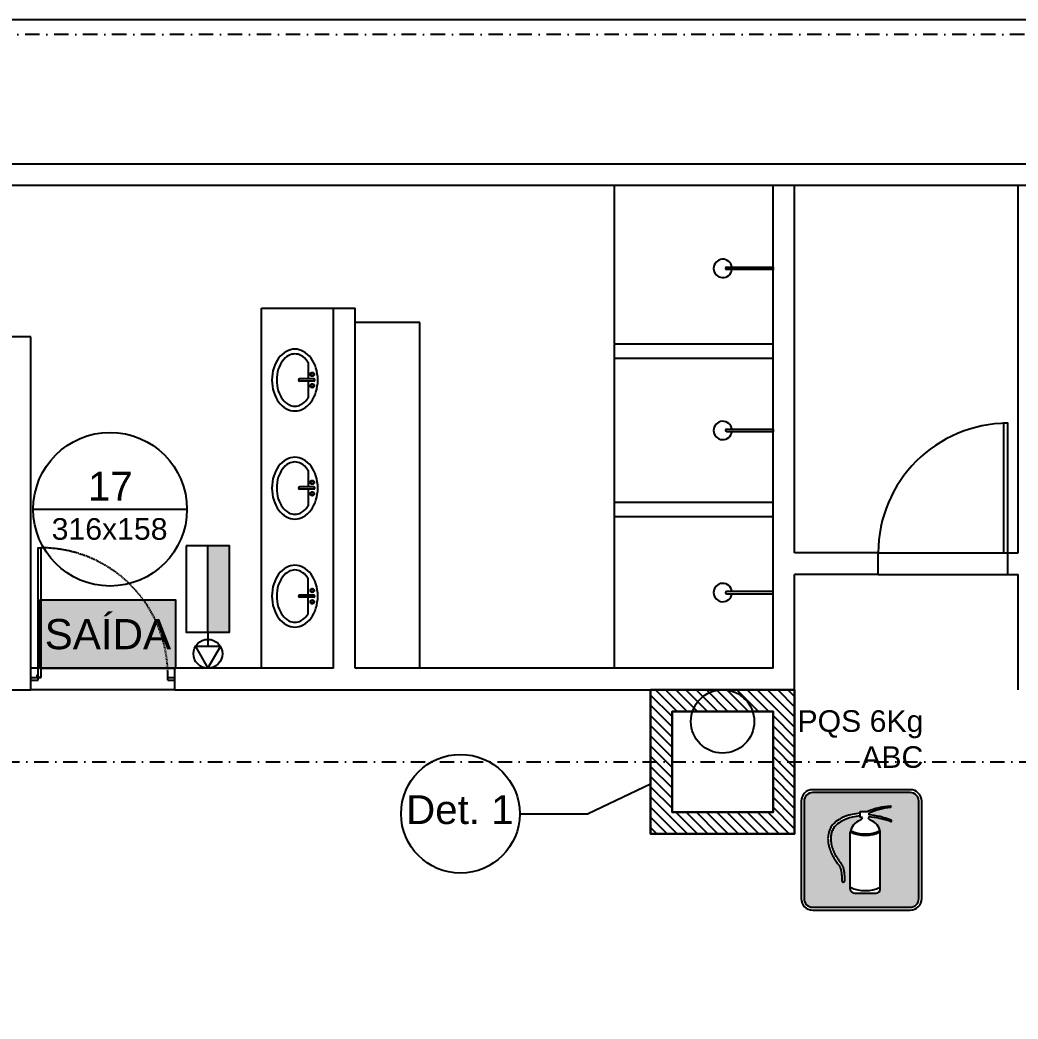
# Model space of a CAD drawing. Header units: centimetres. Extents: x -1927 to 15906, y 300 to 5931.
# Drawn here: x 9155 to 9848, y 4053 to 4746 of the extents above; entities that cross this region are included whole.
import ezdxf
from ezdxf.enums import TextEntityAlignment as Align

# ---------------------------------------------------------------- set-up
doc = ezdxf.new("R2010")
doc.units = ezdxf.units.CM
doc.header["$LTSCALE"] = 10
for name, pattern in [('DASHDOTX2', [2, 1, -0.5, 0, -0.5]), ('HIDDEN', [9.525, 6.35, -3.175]), ('HIDDEN2', [0.1875, 0.125, -0.0625])]:
    doc.linetypes.add(name, pattern=pattern)
for name, color, linetype in [('_TERREO', 7, 'Continuous'), ('A-03_ILU', 3, 'Continuous'), ('AQ-ALV', 251, 'Continuous'), ('ARQ_ALVENARIA', 1, 'Continuous'), ('ARQ_PISO', 7, 'Continuous'), ('ARQ_REBOCO', 4, 'Continuous'), ('BL-SAN-01', 1, 'Continuous'), ('ESQUADRIA', 2, 'Continuous'), ('INCENDIO', 5, 'FENCELINE2'), ('PISOS', 8, 'Continuous'), ('PROJ', 9, 'HIDDEN'), ('PROJ COBERTA', 8, 'DASHDOTX2'), ('s-251', 250, 'Continuous'), ('t20_ILU', 1, 'Continuous'), ('TIPO_A-03_ILU', 3, 'Continuous'), ('TIPO_t20_ILU', 1, 'Continuous'), ('TIPO_t20INC', 1, 'Continuous')]:
    doc.layers.add(name, color=color, linetype=linetype)
doc.layers.add('HAT', color=8, linetype='Continuous', lineweight=15)
doc.styles.add('T15', font='arial.ttf', dxfattribs={"height": 0.15})
doc.styles.add('T20', font='arial.ttf', dxfattribs={"height": 0.2})
doc.linetypes.add('FENCELINE2', pattern='A,6.35,-2.54,[132,ltypeshp.shx,S=2.54,R=0,X=-2.54,Y=0],-2.54,25.4', length=36.83)

# ---------------------------------------------------------------- blocks, each defined once
blk = doc.blocks.new('A$C546B36FD')
h = blk.add_hatch()
h.set_pattern_fill('_USER', color=250, scale=5, angle=45, style=0, pattern_type=0)
h.set_pattern_definition([(135, (35.575, -31.72434), (0.03535534, 0.03535534), [])])
h.paths.add_polyline_path([(0, 1), (0, 0), (1, 0), (1, 1)])
h.paths.add_polyline_path([(0.15, 0.85), (0.15, 0.15), (0.85, 0.15), (0.85, 0.85)], flags=16)
at = {"color": 2, "linetype": 'Continuous'}
for points in [[(0, 0), (1, 0), (1, 1), (0, 1)], [(0.15, 0.15), (0.85, 0.15), (0.85, 0.85), (0.15, 0.85)]]:
    blk.add_lwpolyline(points, close=True, dxfattribs=at)
blk = doc.blocks.new('A$C4FD14C5E')
at = {"layer": 'AQ-ALV'}
h = blk.add_hatch(color=10, dxfattribs=at)
h.paths.add_polyline_path([(0.014, 0.5313, -0.414214), (0.0559, 0.5732), (0.5313, 0.5732, -0.414214), (0.5732, 0.5313), (0.5732, 0.0559, -0.414214), (0.5313, 0.014), (0.0559, 0.014, -0.414214), (0.014, 0.0559)])
h.paths.add_polyline_path([(0.435, 0.432, 0.066102), (0.3296, 0.4548), (0.3296, 0.4514), (0.3261, 0.4514, 0.255211), (0.3386, 0.437, -0.26601), (0.3853, 0.3809), (0.3853, 0.1024, -0.414214), (0.3654, 0.0825), (0.2593, 0.0825, -0.414214), (0.2394, 0.1024), (0.2394, 0.3809, -0.26601), (0.2862, 0.437, 0.255211), (0.2987, 0.4514), (0.287, 0.4514), (0.287, 0.4592), (0.2678, 0.457), (0.2507, 0.4538), (0.2356, 0.45), (0.2223, 0.4457), (0.2107, 0.4409), (0.2005, 0.4359), (0.1918, 0.4308), (0.1842, 0.4258), (0.1776, 0.4209), (0.1719, 0.4162), (0.1671, 0.4116), (0.163, 0.407), (0.1595, 0.4024), (0.1566, 0.3979), (0.154, 0.3932), (0.1518, 0.3884), (0.1498, 0.3834), (0.1481, 0.3782), (0.1467, 0.3728), (0.1455, 0.3673), (0.1446, 0.3616), (0.144, 0.3557), (0.1438, 0.3496), (0.1439, 0.3433), (0.1444, 0.3368), (0.1452, 0.3302), (0.1463, 0.3235), (0.1478, 0.3168), (0.1495, 0.3101), (0.1515, 0.3035), (0.1537, 0.297), (0.1562, 0.2906), (0.1588, 0.2845), (0.1616, 0.2786), (0.1645, 0.2729), (0.1674, 0.2675), (0.1705, 0.2623), (0.1735, 0.2572), (0.1766, 0.2525), (0.1796, 0.2479), (0.1825, 0.2436), (0.1854, 0.2394), (0.1881, 0.2355), (0.1907, 0.2317), (0.1932, 0.228), (0.1954, 0.2245), (0.1975, 0.2211), (0.1994, 0.2178), (0.2011, 0.2146), (0.2026, 0.2114), (0.2039, 0.2081), (0.205, 0.2047), (0.206, 0.2012), (0.2069, 0.1974), (0.2077, 0.1933), (0.2084, 0.1889), (0.209, 0.1841), (0.2096, 0.179), (0.2101, 0.1735), (0.2105, 0.1678), (0.2109, 0.1619), (0.2111, 0.1558), (0.2113, 0.1497), (0.2113, 0.1434, -1), (0.1981, 0.1433), (0.198, 0.1494), (0.1979, 0.1554), (0.1976, 0.1612), (0.1973, 0.1669), (0.1969, 0.1724), (0.1964, 0.1776), (0.1958, 0.1825), (0.1952, 0.187), (0.1946, 0.1911), (0.1939, 0.1947), (0.1932, 0.1979), (0.1923, 0.2008), (0.1914, 0.2035), (0.1904, 0.2062), (0.1892, 0.2088), (0.1878, 0.2115), (0.1861, 0.2143), (0.1842, 0.2174), (0.1821, 0.2207), (0.1797, 0.2242), (0.1772, 0.2279), (0.1744, 0.2319), (0.1716, 0.2361), (0.1686, 0.2405), (0.1655, 0.2452), (0.1623, 0.2502), (0.1591, 0.2555), (0.1559, 0.261), (0.1527, 0.2667), (0.1497, 0.2728), (0.1467, 0.2791), (0.1439, 0.2856), (0.1413, 0.2924), (0.1389, 0.2994), (0.1368, 0.3065), (0.1349, 0.3137), (0.1333, 0.321), (0.1321, 0.3282), (0.1312, 0.3355), (0.1306, 0.3427), (0.1305, 0.3497), (0.1308, 0.3566), (0.1314, 0.3632), (0.1324, 0.3697), (0.1338, 0.376), (0.1354, 0.3821), (0.1374, 0.3879), (0.1396, 0.3936), (0.1422, 0.3991), (0.1451, 0.4046), (0.1487, 0.4101), (0.1528, 0.4155), (0.1576, 0.4208), (0.1631, 0.4261), (0.1694, 0.4313), (0.1765, 0.4366), (0.1848, 0.4421), (0.1943, 0.4476), (0.2052, 0.453), (0.2177, 0.4581), (0.2319, 0.4628), (0.2479, 0.4668), (0.2658, 0.4701), (0.2869, 0.4725), (0.287, 0.4726), (0.287, 0.4805), (0.3231, 0.4805, -0.086495), (0.4349, 0.5071, -1), (0.4353, 0.5005, 0.06701), (0.3296, 0.4729), (0.3296, 0.4644, -0.083547), (0.4376, 0.4381, -1)], flags=16)
at = {"color": 1}
for p, q in [((0.5313, 0.5872), (0.0559, 0.5872)), ((0.5313, 0.5732), (0.0559, 0.5732)), ((0, 0.5313), (0, 0.0559)), ((0.014, 0.5313), (0.014, 0.0559)), ((0.5732, 0.0559), (0.5732, 0.5313)), ((0.5872, 0.0559), (0.5872, 0.5313)), ((0.1848, 0.4421), (0.1765, 0.4366)), ((0.1943, 0.4476), (0.1848, 0.4421)), ((0.2052, 0.453), (0.1943, 0.4476)), ((0.2107, 0.4409), (0.2005, 0.4359)), ((0.2177, 0.4581), (0.2052, 0.453)), ((0.2223, 0.4457), (0.2107, 0.4409)), ((0.2319, 0.4628), (0.2177, 0.4581)), ((0.2356, 0.45), (0.2223, 0.4457)), ((0.2479, 0.4668), (0.2319, 0.4628)), ((0.2507, 0.4538), (0.2356, 0.45)), ((0.2658, 0.4701), (0.2479, 0.4668)), ((0.2678, 0.457), (0.2507, 0.4538)), ((0.287, 0.4726), (0.2658, 0.4701)), ((0.287, 0.4592), (0.2678, 0.457)), ((0.287, 0.4805), (0.3231, 0.4805)), ((0.287, 0.4514), (0.287, 0.4805)), ((0.2987, 0.4514), (0.287, 0.4514)), ((0.3296, 0.4514), (0.3261, 0.4514)), ((0.3296, 0.4729), (0.3296, 0.4644)), ((0.3296, 0.4548), (0.3296, 0.4514)), ((0.1396, 0.3936), (0.1374, 0.3879)), ((0.1422, 0.3991), (0.1396, 0.3936)), ((0.1451, 0.4046), (0.1422, 0.3991)), ((0.1487, 0.4101), (0.1451, 0.4046)), ((0.1528, 0.4155), (0.1487, 0.4101)), ((0.154, 0.3932), (0.1518, 0.3884)), ((0.1576, 0.4208), (0.1528, 0.4155)), ((0.1566, 0.3979), (0.154, 0.3932)), ((0.1595, 0.4024), (0.1566, 0.3979)), ((0.1631, 0.4261), (0.1576, 0.4208)), ((0.163, 0.407), (0.1595, 0.4024)), ((0.1671, 0.4116), (0.163, 0.407)), ((0.1694, 0.4313), (0.1631, 0.4261)), ((0.1719, 0.4162), (0.1671, 0.4116)), ((0.1765, 0.4366), (0.1694, 0.4313)), ((0.1776, 0.4209), (0.1719, 0.4162)), ((0.1842, 0.4258), (0.1776, 0.4209)), ((0.1918, 0.4308), (0.1842, 0.4258)), ((0.2005, 0.4359), (0.1918, 0.4308)), ((0.1308, 0.3566), (0.1305, 0.3497)), ((0.1305, 0.3497), (0.1306, 0.3427)), ((0.1306, 0.3427), (0.1312, 0.3355)), ((0.1314, 0.3632), (0.1308, 0.3566)), ((0.1324, 0.3697), (0.1314, 0.3632)), ((0.1338, 0.376), (0.1324, 0.3697)), ((0.1354, 0.3821), (0.1338, 0.376)), ((0.1374, 0.3879), (0.1354, 0.3821)), ((0.144, 0.3557), (0.1438, 0.3496)), ((0.1438, 0.3496), (0.1439, 0.3433)), ((0.1439, 0.3433), (0.1444, 0.3368)), ((0.1446, 0.3616), (0.144, 0.3557)), ((0.1455, 0.3673), (0.1446, 0.3616)), ((0.1467, 0.3728), (0.1455, 0.3673)), ((0.1481, 0.3782), (0.1467, 0.3728)), ((0.1498, 0.3834), (0.1481, 0.3782)), ((0.1518, 0.3884), (0.1498, 0.3834)), ((0.2394, 0.1024), (0.2394, 0.3809)), ((0.3853, 0.1024), (0.3853, 0.3809)), ((0.1312, 0.3355), (0.1321, 0.3282)), ((0.1321, 0.3282), (0.1333, 0.321)), ((0.1333, 0.321), (0.1349, 0.3137)), ((0.1349, 0.3137), (0.1368, 0.3065)), ((0.1368, 0.3065), (0.1389, 0.2994)), ((0.1389, 0.2994), (0.1413, 0.2924)), ((0.1413, 0.2924), (0.1439, 0.2856)), ((0.1444, 0.3368), (0.1452, 0.3302)), ((0.1452, 0.3302), (0.1463, 0.3235)), ((0.1463, 0.3235), (0.1478, 0.3168)), ((0.1478, 0.3168), (0.1495, 0.3101)), ((0.1495, 0.3101), (0.1515, 0.3035)), ((0.1515, 0.3035), (0.1537, 0.297)), ((0.1537, 0.297), (0.1562, 0.2906)), ((0.1439, 0.2856), (0.1467, 0.2791)), ((0.1467, 0.2791), (0.1497, 0.2728)), ((0.1497, 0.2728), (0.1527, 0.2667)), ((0.1527, 0.2667), (0.1559, 0.261)), ((0.1559, 0.261), (0.1591, 0.2555)), ((0.1562, 0.2906), (0.1588, 0.2845)), ((0.1588, 0.2845), (0.1616, 0.2786)), ((0.1591, 0.2555), (0.1623, 0.2502)), ((0.1616, 0.2786), (0.1645, 0.2729)), ((0.1623, 0.2502), (0.1655, 0.2452)), ((0.1645, 0.2729), (0.1674, 0.2675)), ((0.1655, 0.2452), (0.1686, 0.2405)), ((0.1674, 0.2675), (0.1705, 0.2623)), ((0.1705, 0.2623), (0.1735, 0.2572)), ((0.1735, 0.2572), (0.1766, 0.2525)), ((0.1766, 0.2525), (0.1796, 0.2479)), ((0.1796, 0.2479), (0.1825, 0.2436)), ((0.1686, 0.2405), (0.1716, 0.2361)), ((0.1716, 0.2361), (0.1744, 0.2319)), ((0.1744, 0.2319), (0.1772, 0.2279)), ((0.1772, 0.2279), (0.1797, 0.2242)), ((0.1797, 0.2242), (0.1821, 0.2207)), ((0.1821, 0.2207), (0.1842, 0.2174)), ((0.1825, 0.2436), (0.1854, 0.2394)), ((0.1842, 0.2174), (0.1861, 0.2143)), ((0.1854, 0.2394), (0.1881, 0.2355)), ((0.1861, 0.2143), (0.1878, 0.2115)), ((0.1878, 0.2115), (0.1892, 0.2088)), ((0.1881, 0.2355), (0.1907, 0.2317)), ((0.1892, 0.2088), (0.1904, 0.2062)), ((0.1904, 0.2062), (0.1914, 0.2035)), ((0.1907, 0.2317), (0.1932, 0.228)), ((0.1914, 0.2035), (0.1923, 0.2008)), ((0.1923, 0.2008), (0.1932, 0.1979)), ((0.1932, 0.228), (0.1954, 0.2245)), ((0.1932, 0.1979), (0.1939, 0.1947)), ((0.1954, 0.2245), (0.1975, 0.2211)), ((0.1975, 0.2211), (0.1994, 0.2178)), ((0.1994, 0.2178), (0.2011, 0.2146)), ((0.2011, 0.2146), (0.2026, 0.2114)), ((0.2026, 0.2114), (0.2039, 0.2081)), ((0.2039, 0.2081), (0.205, 0.2047)), ((0.205, 0.2047), (0.206, 0.2012)), ((0.206, 0.2012), (0.2069, 0.1974)), ((0.2069, 0.1974), (0.2077, 0.1933)), ((0.1939, 0.1947), (0.1946, 0.1911)), ((0.1946, 0.1911), (0.1952, 0.187)), ((0.1952, 0.187), (0.1958, 0.1825)), ((0.1958, 0.1825), (0.1964, 0.1776)), ((0.1964, 0.1776), (0.1969, 0.1724)), ((0.1969, 0.1724), (0.1973, 0.1669)), ((0.1973, 0.1669), (0.1976, 0.1612)), ((0.1976, 0.1612), (0.1979, 0.1554)), ((0.1979, 0.1554), (0.198, 0.1494)), ((0.198, 0.1494), (0.1981, 0.1433)), ((0.2077, 0.1933), (0.2084, 0.1889)), ((0.2084, 0.1889), (0.209, 0.1841)), ((0.209, 0.1841), (0.2096, 0.179)), ((0.2096, 0.179), (0.2101, 0.1735)), ((0.2101, 0.1735), (0.2105, 0.1678)), ((0.2105, 0.1678), (0.2109, 0.1619)), ((0.2109, 0.1619), (0.2111, 0.1558)), ((0.2111, 0.1558), (0.2113, 0.1497)), ((0.2113, 0.1497), (0.2113, 0.1434)), ((0.2593, 0.0825), (0.3654, 0.0825)), ((0.0559, 0.014), (0.5313, 0.014)), ((0.0559, 0), (0.5313, 0))]:
    blk.add_line(p, q, dxfattribs=at)
at = {"color": 1, "linetype": 'Continuous'}
blk.add_line((0.2869, 0.4725), (0.287, 0.4726), dxfattribs=at)
at = {"color": 1}
for centre, radius, start, end in [((0.0559, 0.5313), 0.0559, 90, 180), ((0.5313, 0.5313), 0.0559, 0, 90), ((0.0559, 0.5313), 0.0419, 90, 180), ((0.5313, 0.5313), 0.0419, 0, 90), ((0.4553, 0.1729), 0.3348, 93.4798, 113.2537), ((0.4849, 0.0941), 0.4094, 96.9533, 112.2879), ((0.4351, 0.5038), 0.00332, 273.4798, 93.4798), ((0.2792, 0.4557), 0.0199, 290.4418, 347.7095), ((0.3455, 0.4557), 0.0199, 192.2905, 249.5582), ((0.3055, 0.1304), 0.3348, 66.7612, 85.8644), ((0.2965, 0.0467), 0.4094, 70.2347, 85.362), ((0.3118, 0.3681), 0.0735, 110.4418, 170.0269), ((0.3129, 0.3681), 0.0735, 9.9731, 69.5582), ((0.4363, 0.4351), 0.00332, 246.7612, 66.7612), ((0.3124, 0.5353), 0.1708, 244.7247, 295.2753), ((0.3124, 0.5353), 0.1642, 244.2048, 295.7952), ((0.2047, 0.1434), 0.00663, 180.503, 0.503), ((0.3124, 0.2659), 0.1708, 244.7247, 295.2753), ((0.2593, 0.1024), 0.0199, 180, 270), ((0.3654, 0.1024), 0.0199, 270, 0), ((0.0559, 0.0559), 0.0559, 180, 270), ((0.0559, 0.0559), 0.0419, 180, 270), ((0.5313, 0.0559), 0.0559, 270, 0), ((0.5313, 0.0559), 0.0419, 270, 360)]:
    blk.add_arc(centre, radius, start, end, dxfattribs=at)
blk = doc.blocks.new('*U1')
h = blk.add_hatch(color=92)
h.dxf.hatch_style = 1
h.paths.add_polyline_path([(12.59, -6.3), (12.59, 0), (-0.01, 0), (-0.01, -6.3)])
at = {"layer": 's-251', "color": 1}
blk.add_lwpolyline([(12.59, -6.3), (12.59, 0), (-0.01, 0), (-0.01, -6.3)], close=True, dxfattribs=at)
at = {"color": 255, "style": 'T20'}
blk.add_text('SAÍDA', height=2.7911, dxfattribs=at).set_placement((6.29, -3.15), align=Align.MIDDLE_CENTER)
blk = doc.blocks.new('A$C1CA961C3')
h = blk.add_hatch(color=253)
h.dxf.hatch_style = 1
h.paths.add_polyline_path([(30, 84.97), (15, 84.97), (15, 24.97), (30, 24.97)])
for p, q in [((15, 24.97), (15, 84.97)), ((15, 24.97), (15, 14.97)), ((6.32, 14.97), (15, 0)), ((23.68, 14.97), (6.32, 14.97)), ((15, 0), (23.68, 14.97))]:
    blk.add_line(p, q)
blk.add_lwpolyline([(0, 84.97), (0, 24.97), (30, 24.97), (30, 84.97), (0, 84.97)])
blk.add_circle((15, 10), 10)
blk = doc.blocks.new('QCOB_VEST')
at = {"layer": 'PROJ'}
h = blk.add_hatch(dxfattribs=at)
h.set_pattern_fill('AR-SAND', color=251, scale=5, angle=45, style=0, double=1)
h.set_pattern_definition([(277.5, (-1755, -602.5), (-7.035, -6.59), [0, -7.6, 0, -8.5, 0, -8.125]), (307.5, (-1755, -602.5), (-3.721, -16.235), [0, -4.1, 0, -6.85, 0, -2.625]), (347.5, (-1759.349, -598.151), (10.99, -11.03), [0, -2.5, 0, -9, 0, -11.75]), (357.5, (-1759.349, -598.151), (7.525, -13.731), [0, -1.25, 0, -5.9, 0, -6.75])])
h.paths.add_polyline_path([(-1748.57, -607.5), (-1755, -607.5), (-1755, -602.5), (-1748.57, -602.5)])
at = {"layer": 'ARQ_ALVENARIA', "color": 251}
for p, q in [((-1755, -337.5), (-1995, -337.5)), ((-1995, -337.5), (-1995, -382.5))]:
    blk.add_line(p, q, dxfattribs=at)
at = {"layer": 'ARQ_PISO', "color": 251}
for p, q in [((-1755, -202.5), (-2090, -202.5)), ((-1755, -507.5), (-1755, -600.5)), ((-1740, -507.5), (-1740, -607.5)), ((-1755, -602.5), (-1755, -607.5))]:
    blk.add_line(p, q, dxfattribs=at)
at = {"layer": 'ARQ_REBOCO', "color": 251, "ltscale": 10}
for p, q in [((-2105, 1020), (-2105, -1020.02)), ((-2090, 1020), (-2090, -1020.02)), ((-1835, 77.5), (-2090, 77.5)), ((-1835, 70.5), (-1835, 77.5)), ((-1740, 77.5), (-1820, 77.5)), ((-1820, 70.5), (-1820, 77.5)), ((-1835, -19.5), (-1835, 70.5)), ((-1820, 70.5), (-1835, 70.5)), ((-1820, -19.5), (-1820, 70.5)), ((-1835, -19.5), (-1835, -77.5)), ((-1820, -19.5), (-1835, -19.5)), ((-1820, -19.5), (-1820, -77.5)), ((-1820, -19.5), (-1820, -77.5)), ((-1835, -77.5), (-2090, -77.5)), ((-1740, -77.5), (-1820, -77.5)), ((-1740, -507.5), (-1740, -77.5)), ((-1755, -92.5), (-2090, -92.5)), ((-2033.32, -124.6), (-2033.32, -92.5)), ((-2033.32, -92.5), (-2031.68, -92.5)), ((-2031.68, -92.5), (-2031.68, -124.6)), ((-1980, -92.5), (-1980, -202.5)), ((-1970, -92.5), (-1970, -202.5)), ((-1920.82, -124.6), (-1920.82, -92.5)), ((-1920.82, -92.5), (-1919.18, -92.5)), ((-1919.18, -92.5), (-1919.18, -124.6)), ((-1870, -92.5), (-1870, -202.5)), ((-1860, -92.5), (-1860, -202.5)), ((-1808.32, -92.5), (-1808.32, -124.6)), ((-1806.68, -92.5), (-1808.32, -92.5)), ((-1806.68, -124.6), (-1806.68, -92.5)), ((-1755, -92.5), (-1755, -382.5)), ((-1970, -202.5), (-1980, -202.5)), ((-1860, -202.5), (-1870, -202.5)), ((-2005, -397.5), (-2005, -382.5)), ((-1755, -382.5), (-2005, -382.5)), ((-1755, -397.5), (-2005, -397.5)), ((-2005, -447.5), (-2005, -397.5)), ((-1755, -397.5), (-1755, -507.5)), ((-1967.31, -415.03), (-1955.77, -415.03)), ((-1955.77, -411.18), (-1955.77, -421.03)), ((-1954.3, -411.18), (-1954.3, -421.03)), ((-1954.3, -415.03), (-1942.69, -415.03)), ((-1892.31, -415.03), (-1880.77, -415.03)), ((-1880.77, -411.18), (-1880.77, -421.03)), ((-1879.3, -411.18), (-1879.3, -421.03)), ((-1879.3, -415.03), (-1867.69, -415.03)), ((-1805.7, -415.03), (-1817.31, -415.03)), ((-1805.7, -411.18), (-1805.7, -421.03)), ((-1804.23, -411.18), (-1804.23, -421.03)), ((-1792.69, -415.03), (-1804.23, -415.03)), ((-1755, -447.5), (-2005, -447.5)), ((-1740, -507.5), (-1755, -507.5)), ((-1740, -607.5), (-1985, -607.5)), ((-1985, -607.5), (-1985, -622.5)), ((-1740, -1017.5), (-1740, -607.5))]:
    blk.add_line(p, q, dxfattribs=at)
blk.add_lwpolyline([(-1835, 70.5), (-1925, 70.5), (-1925, 67.5), (-1835, 67.5)], close=True, dxfattribs=at)
for centre, radius in [((-1959, -412.2), 1.34), ((-1959, -412.2), 0.926), ((-1951.07, -412.2), 1.34), ((-1951.07, -412.2), 0.926), ((-1884, -412.2), 1.34), ((-1884, -412.2), 0.926), ((-1876.07, -412.2), 1.34), ((-1876.07, -412.2), 0.926), ((-1808.93, -412.2), 1.34), ((-1808.93, -412.2), 0.926), ((-1801, -412.2), 1.34), ((-1801, -412.2), 0.926)]:
    blk.add_circle(centre, radius, dxfattribs=at)
for centre, radius, start, end in [((-1835, 70.5), 90, 180, 270), ((-2032.5, -127.32), 6.38, 97.36606, 82.63394), ((-2032.5, -124.6), 0.818, 180, 0), ((-1920, -127.32), 6.38, 97.36606, 82.63394), ((-1920, -124.6), 0.818, 180, 0), ((-1807.5, -127.32), 6.38, 97.36606, 82.63394), ((-1807.5, -124.6), 0.818, 180, 0), ((-1955, -437.2), 28.83, 90, 107.07117), ((-1955, -437.2), 28.83, 72.92883, 90), ((-1880, -437.2), 28.83, 90, 107.07117), ((-1880, -437.2), 28.83, 72.92883, 90), ((-1805, -437.2), 28.83, 90, 107.07117), ((-1805, -437.2), 28.83, 72.92883, 90), ((-1959.94, -426.83), 17.18, 126.55247, 150.80762), ((-1959.94, -426.83), 13.9, 126.55247, 150.80762), ((-1956.95, -430.85), 22.19, 107.07117, 126.55247), ((-1956.95, -430.85), 18.91, 123.22038, 126.55247), ((-1955.03, -411.18), 0.737, 0, 180), ((-1953.05, -430.85), 22.19, 53.44753, 72.92883), ((-1953.05, -430.85), 18.91, 53.44753, 56.77962), ((-1950.06, -426.83), 13.9, 29.19238, 53.44753), ((-1950.06, -426.83), 17.18, 29.19238, 53.44753), ((-1884.94, -426.83), 17.18, 126.55247, 150.80762), ((-1884.94, -426.83), 13.9, 126.55247, 150.80762), ((-1881.95, -430.85), 22.19, 107.07117, 126.55247), ((-1881.95, -430.85), 18.91, 123.22038, 126.55247), ((-1880.03, -411.18), 0.737, 0, 180), ((-1878.05, -430.85), 22.19, 53.44753, 72.92883), ((-1878.05, -430.85), 18.91, 53.44753, 56.77962), ((-1875.06, -426.83), 13.9, 29.19238, 53.44753), ((-1875.06, -426.83), 17.18, 29.19238, 53.44753), ((-1809.94, -426.83), 17.18, 126.55247, 150.80762), ((-1809.94, -426.83), 13.9, 126.55247, 150.80762), ((-1806.95, -430.85), 22.19, 107.07117, 126.55247), ((-1806.95, -430.85), 18.91, 123.22038, 126.55247), ((-1804.97, -411.18), 0.737, 0, 180), ((-1803.05, -430.85), 22.19, 53.44753, 72.92883), ((-1803.05, -430.85), 18.91, 53.44753, 56.77962), ((-1800.06, -426.83), 13.9, 29.19238, 53.44753), ((-1800.06, -426.83), 17.18, 29.19238, 53.44753), ((-1964.51, -424.27), 11.94, 150.80762, 180), ((-1964.51, -424.27), 8.66, 150.80762, 180), ((-1955.03, -421.03), 0.737, 180, 0), ((-1945.49, -424.27), 8.66, 0, 29.19238), ((-1945.49, -424.27), 11.94, 0, 29.19238), ((-1889.51, -424.27), 11.94, 150.80762, 180), ((-1889.51, -424.27), 8.66, 150.80762, 180), ((-1880.03, -421.03), 0.737, 180, 0), ((-1870.49, -424.27), 8.66, 0, 29.19238), ((-1870.49, -424.27), 11.94, 0, 29.19238), ((-1814.51, -424.27), 11.94, 150.80762, 180), ((-1814.51, -424.27), 8.66, 150.80762, 180), ((-1804.97, -421.03), 0.737, 180, 0), ((-1795.49, -424.27), 8.66, 0, 29.19238), ((-1795.49, -424.27), 11.94, 0, 29.19238), ((-1964.51, -424.27), 11.94, 180, 209.19238), ((-1964.51, -424.27), 8.66, 180, 209.19238), ((-1959.94, -421.72), 13.9, 209.19238, 233.44753), ((-1950.06, -421.72), 13.9, 306.55247, 330.80762), ((-1945.49, -424.27), 8.66, 330.80762, 0), ((-1945.49, -424.27), 11.94, 330.80762, 0), ((-1889.51, -424.27), 11.94, 180, 209.19238), ((-1889.51, -424.27), 8.66, 180, 209.19238), ((-1884.94, -421.72), 13.9, 209.19238, 233.44753), ((-1875.06, -421.72), 13.9, 306.55247, 330.80762), ((-1870.49, -424.27), 8.66, 330.80762, 0), ((-1870.49, -424.27), 11.94, 330.80762, 0), ((-1814.51, -424.27), 11.94, 180, 209.19238), ((-1814.51, -424.27), 8.66, 180, 209.19238), ((-1809.94, -421.72), 13.9, 209.19238, 233.44753), ((-1800.06, -421.72), 13.9, 306.55247, 330.80762), ((-1795.49, -424.27), 8.66, 330.80762, 0), ((-1795.49, -424.27), 11.94, 330.80762, 0), ((-1959.94, -421.72), 17.18, 209.19238, 233.44753), ((-1956.95, -417.69), 22.19, 233.44753, 252.92883), ((-1956.95, -417.69), 18.91, 233.44753, 252.92883), ((-1955, -411.34), 25.55, 252.92883, 270), ((-1955, -411.34), 25.55, 270, 287.07117), ((-1953.05, -417.69), 18.91, 287.07117, 306.55247), ((-1953.05, -417.69), 22.19, 287.07117, 306.55247), ((-1950.06, -421.72), 17.18, 306.55247, 330.80762), ((-1884.94, -421.72), 17.18, 209.19238, 233.44753), ((-1881.95, -417.69), 22.19, 233.44753, 252.92883), ((-1881.95, -417.69), 18.91, 233.44753, 252.92883), ((-1880, -411.34), 25.55, 252.92883, 270), ((-1880, -411.34), 25.55, 270, 287.07117), ((-1878.05, -417.69), 18.91, 287.07117, 306.55247), ((-1878.05, -417.69), 22.19, 287.07117, 306.55247), ((-1875.06, -421.72), 17.18, 306.55247, 330.80762), ((-1809.94, -421.72), 17.18, 209.19238, 233.44753), ((-1806.95, -417.69), 22.19, 233.44753, 252.92883), ((-1806.95, -417.69), 18.91, 233.44753, 252.92883), ((-1805, -411.34), 25.55, 252.92883, 270), ((-1805, -411.34), 25.55, 270, 287.07117), ((-1803.05, -417.69), 18.91, 287.07117, 306.55247), ((-1803.05, -417.69), 22.19, 287.07117, 306.55247), ((-1800.06, -421.72), 17.18, 306.55247, 330.80762), ((-1955, -411.34), 28.83, 252.92883, 270), ((-1955, -411.34), 28.83, 270, 287.07117), ((-1880, -411.34), 28.83, 252.92883, 270), ((-1880, -411.34), 28.83, 270, 287.07117), ((-1805, -411.34), 28.83, 252.92883, 270), ((-1805, -411.34), 28.83, 270, 287.07117)]:
    blk.add_arc(centre, radius, start, end, dxfattribs=at)
at = {"layer": 'BL-SAN-01', "color": 251, "linetype": 'HIDDEN2', "ltscale": 0.5}
blk.add_arc((-1750.54, -600.5), 88.02, 88.71251, 180, dxfattribs=at)
at = {"layer": 'ESQUADRIA', "color": 251}
for p, q in [((-1748.57, -512.5), (-1748.57, -507.5)), ((-1746.57, -512.5), (-1748.57, -512.5)), ((-1746.57, -512.5), (-1746.57, -507.5)), ((-1748.57, -607.5), (-1748.57, -600.5)), ((-1746.57, -602.5), (-1748.57, -602.5)), ((-1746.57, -607.5), (-1746.57, -602.5))]:
    blk.add_line(p, q, dxfattribs=at)
blk.add_lwpolyline([(-1748.57, -602.5), (-1838.57, -602.5), (-1838.57, -600.5), (-1748.57, -600.5)], close=True, dxfattribs=at)
at = {"layer": 'HAT', "color": 251}
blk.add_lwpolyline([(-2205, 1340.5), (1615, 1340.5), (1615, -1340.5), (-2205, -1340.5)], close=True, dxfattribs=at)
at = {"layer": 'PISOS', "color": 251}
blk.add_line((-2205, 1340.5), (-2205, -1340.5), dxfattribs=at)
at = {"layer": 'PROJ COBERTA', "color": 251}
for p, q in [((-2195, 1308), (-2195, -1308)), ((-1690, -1067.5), (-1690, 1067.5))]:
    blk.add_line(p, q, dxfattribs=at)

msp = doc.modelspace()

# ---------------------------------------------------------------- linework, layer by layer
for p in [(9592.58, 4215.62), (9501.98, 4195.13)]:
    msp.add_line(p, (9549.48, 4195.13))
at = {"color": 2, "linetype": 'Continuous'}
for points in [[(9692.7, 4181.19), (9592.7, 4181.19), (9592.7, 4281.19), (9692.7, 4281.19)], [(9677.7, 4196.19), (9607.7, 4196.19), (9607.7, 4266.19), (9677.7, 4266.19)]]:
    msp.add_lwpolyline(points, close=True, dxfattribs=at)
for centre, radius in [((9642.7, 4259.19), 22), ((9460.8, 4195.13), 41.17)]:
    msp.add_circle(centre, radius)
at = {"layer": 'A-03_ILU'}
msp.add_line((9164.37, 4406.53), (9271.04, 4406.53), dxfattribs=at)
at = {"layer": 'TIPO_A-03_ILU'}
msp.add_circle((9217.7, 4406.53), 53.33, dxfattribs=at)

# ---------------------------------------------------------------- block references
at = {"rotation": 270}
msp.add_blockref('QCOB_VEST', (9770.2, 2541.19), dxfattribs=at)
msp.add_blockref('A$C1CA961C3', (9270.61, 4296.19))
at = {"layer": '_TERREO', "xscale": 7.5, "yscale": 7.5, "zscale": 7.5}
msp.add_blockref('*U1', (9169.02, 4343.44), dxfattribs=at)
at = {"layer": 'AQ-ALV', "xscale": 142.3576296890295, "yscale": 142.3576296890295, "zscale": 142.3576296890295}
msp.add_blockref('A$C4FD14C5E', (9697.27, 4128.23), dxfattribs=at)
at = {"layer": 'INCENDIO', "color": 251, "linetype": 'Continuous', "xscale": 100, "yscale": 100, "zscale": 100, "rotation": 180}
msp.add_blockref('A$C546B36FD', (9692.7, 4281.19), dxfattribs=at)

# ---------------------------------------------------------------- texts
at = {"layer": 't20_ILU', "color": 1}
for s, height, style, p in [('17', 20, 'T20', (9217.92, 4406.53)), ('316x158', 15, 'T15', (9217.38, 4380.83))]:
    msp.add_text(s, height=height, dxfattribs=dict(at, style=style)).set_placement(p, align=Align.BOTTOM_CENTER)
at = {"layer": 'TIPO_t20_ILU', "color": 1, "style": 'T20'}
msp.add_text('Det. 1', height=20, dxfattribs=at).set_placement((9460.41, 4181.98, -2), align=Align.BOTTOM_CENTER)
at = {"layer": 'TIPO_t20INC', "color": 1, "insert": (9782.02, 4266.97), "char_height": 15, "width": 97.4986, "attachment_point": 3, "style": 'T20'}
msp.add_mtext('PQS 6Kg\\PABC', dxfattribs=at)

doc.saveas('drawing.dxf')
